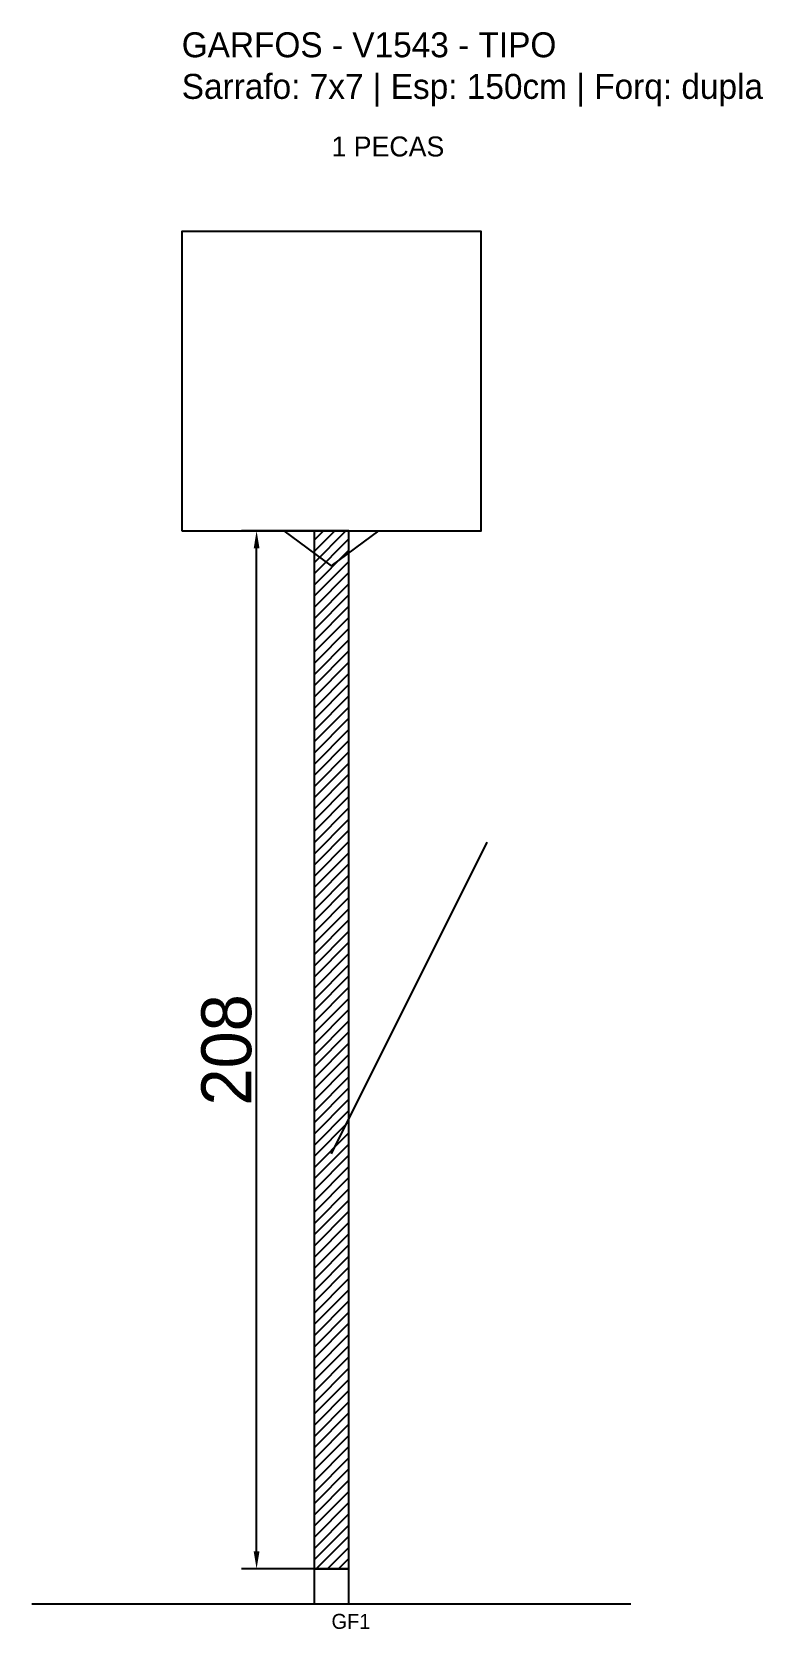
# Model space of a CAD drawing. Header units: metres. Extents: x -30 to 116, y -12 to 308.
import ezdxf

# ---------------------------------------------------------------- set-up
doc = ezdxf.new("R2010")
doc.units = ezdxf.units.M
for name, color, linetype in [('BARRA_ANCORAGEM', 1, 'Continuous'), ('COTA', 241, 'Continuous'), ('GARFOS OK', 3, 'Continuous'), ('NOME DA VIGA', 6, 'Continuous'), ('SARR_7x7', 40, 'Continuous'), ('VIGAS', 3, 'Continuous')]:
    doc.layers.add(name, color=color, linetype=linetype)
doc.dimstyles.new('EZ DXF', dxfattribs={"dimtxt": 10, "dimasz": 3.5, "dimexe": 3, "dimexo": 1.5, "dimgap": 1, "dimtad": 1, "dimdec": 1, "dimdsep": 46, "dimcen": 2.5, "dimazin": 3, "dimtfac": 1, "dimtmove": 0, "dimatfit": 3})

msp = doc.modelspace()

# ---------------------------------------------------------------- hatches: boundary and pattern name
at = {"layer": 'COTA'}
h = msp.add_hatch(dxfattribs=at)
h.set_pattern_fill('ANSI31', scale=0.5)
h.paths.add_polyline_path([(26.5, 0), (33.5, 0), (33.5, 208), (26.5, 208)])

# ---------------------------------------------------------------- linework, layer by layer
at = {"layer": 'BARRA_ANCORAGEM'}
msp.add_line((30, 83.2), (61.2, 145.6), dxfattribs=at)
at = {"layer": 'GARFOS OK'}
for p, q in [((30, 201), (20.5, 208)), ((20.5, 208), (39.5, 208)), ((30, 201), (39.5, 208))]:
    msp.add_line(p, q, dxfattribs=at)
at = {"layer": 'GARFOS OK', "linetype": 'CONTINUOUS'}
msp.add_line((-30, -7), (90, -7), dxfattribs=at)
at = {"layer": 'GARFOS OK'}
msp.add_lwpolyline([(26.5, 0), (33.5, 0), (33.5, 208), (26.5, 208), (26.5, 0)], dxfattribs=at)
at = {"layer": 'SARR_7x7'}
msp.add_lwpolyline([(26.5, -7), (33.5, -7), (33.5, 0), (26.5, 0), (26.5, -7)], dxfattribs=at)
at = {"layer": 'VIGAS'}
msp.add_lwpolyline([(0, 208), (60, 208), (60, 268), (0, 268), (0, 208)], dxfattribs=at)

# ---------------------------------------------------------------- texts
at = {"layer": 'NOME DA VIGA'}
for s, height, p in [('1 PECAS', 4, (30, 283)), ('GF1', 3, (30, -12))]:
    msp.add_text(s, height=height, dxfattribs=at).set_placement(p)
at = {"layer": 'NOME DA VIGA', "insert": (0, 293), "char_height": 5, "attachment_point": 7}
msp.add_mtext('GARFOS - V1543 - TIPO\\PSarrafo: 7x7 | Esp: 150cm | Forq: dupla', dxfattribs=at)

# ---------------------------------------------------------------- dimensions: what is measured, and where the dimension line sits
at = {"layer": 'COTA'}
msp.add_linear_dim(base=(15, 0), p1=(30, 0), p2=(30, 208), angle=90, dimstyle='EZ DXF', dxfattribs=at).render()

doc.saveas('drawing.dxf')
